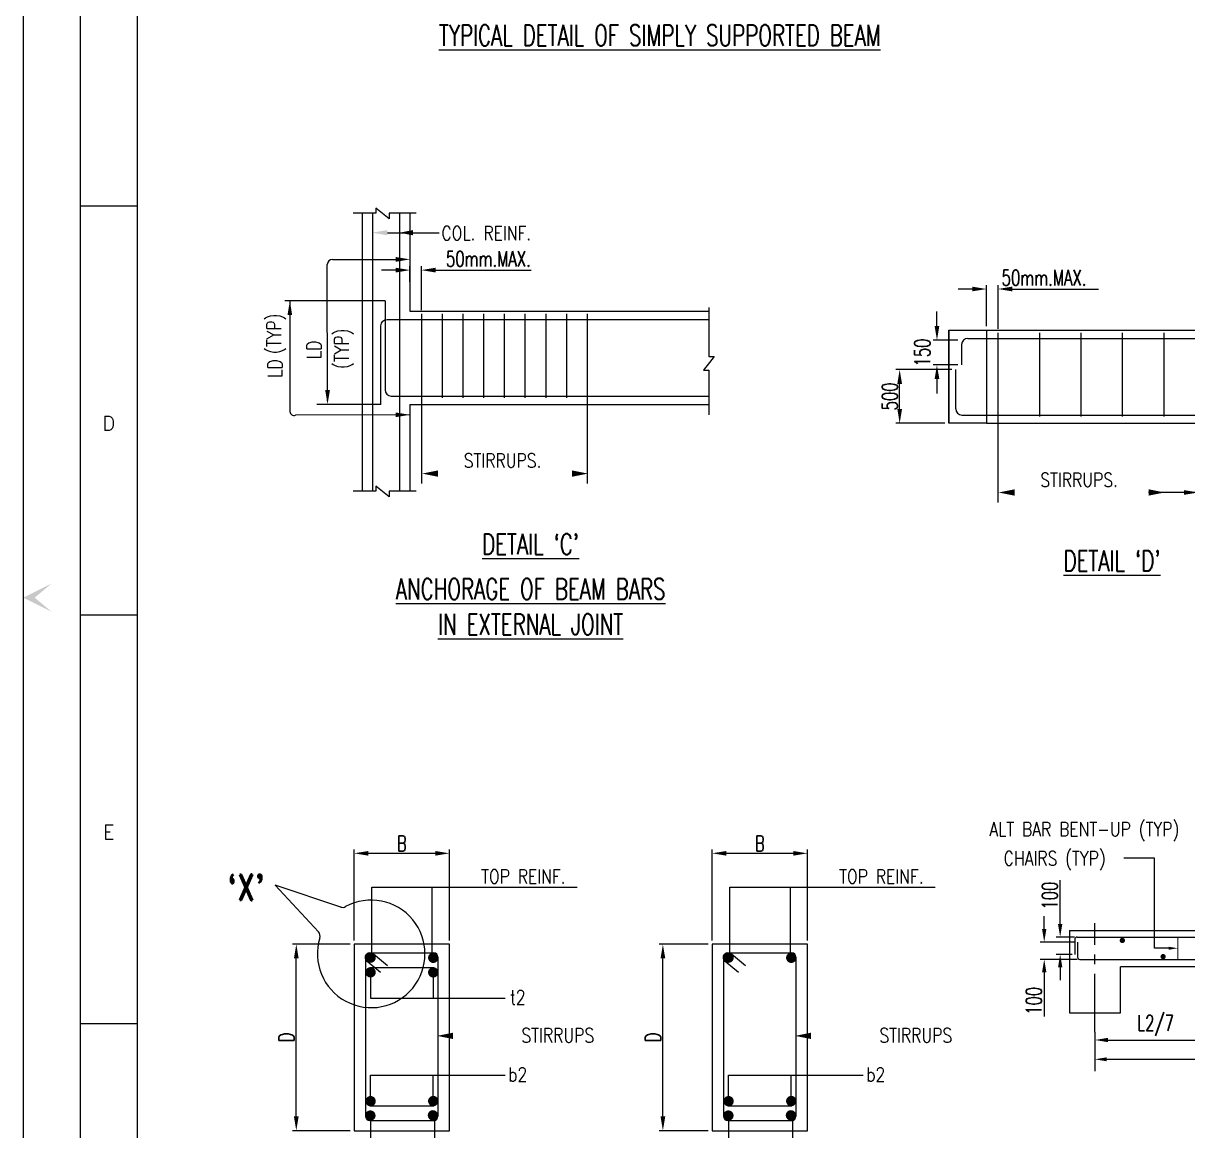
# Model space of a CAD drawing. Extents: x 489124 to 794428, y -356295 to -29813.
# Drawn here: x 615653 to 638138, y -72179 to -50800 of the extents above; entities that cross this region are included whole.
import ezdxf
from ezdxf.enums import TextEntityAlignment as Align

# ---------------------------------------------------------------- set-up
doc = ezdxf.new("R2010")
doc.units = 0
doc.header["$LTSCALE"] = 500
doc.header["$MEASUREMENT"] = 0
doc.linetypes.add('CENTER2', pattern=[1.125, 0.75, -0.125, 0.125, -0.125])
doc.layers.get('DEFPOINTS').update_dxf_attribs({"color": 4})
for name, color, linetype in [('08', 4, 'Continuous'), ('BEAM', 4, 'Continuous'), ('BRAKE LINE', 8, 'Continuous'), ('CENTERLINE', 8, 'CENTER2'), ('DIM', 5, 'Continuous'), ('DIM1', 5, 'Continuous'), ('dimention', 7, 'Continuous'), ('other', 5, 'Continuous'), ('PNA', 10, 'Continuous'), ('REINFORCEMENT', 6, 'Continuous'), ('ST', 6, 'Continuous'), ('STEEL', 6, 'Continuous'), ('STIRRUPS', 2, 'Continuous'), ('TXT', 4, 'Continuous'), ('TXT1', 2, 'Continuous')]:
    doc.layers.add(name, color=color, linetype=linetype)
doc.layers.add('HEADING-TXT', color=1, linetype='Continuous', lineweight=25)
doc.layers.add('LINE', color=253, linetype='Continuous', lineweight=18)
doc.styles.add('ROMAND', font='romand')
doc.styles.add('ROMANS', font='r.shx', dxfattribs={"width": 0.7, "bigfont": 'bigfont.shx'})
doc.styles.add('ROMENT', font='r.shx', dxfattribs={"bigfont": 'bigfont.shx'})
doc.dimstyles.new('Copy of INT2TIMES', dxfattribs={"dimtxt": 300, "dimasz": 275, "dimexe": 75, "dimexo": 75, "dimgap": 40, "dimtad": 1, "dimdec": 0, "dimlfac": 0.5, "dimrnd": 5, "dimzin": 0, "dimdsep": 46, "dimtxsty": 'ROMANS', "dimcen": -1, "dimclrd": 5, "dimclre": 5, "dimclrt": 4, "dimadec": 0, "dimazin": 0, "dimtfac": 1, "dimtdec": 0, "dimtix": 1, "dimtofl": 0, "dimtmove": 2, "dimatfit": 3, "dimfxl": 0, "dimtolj": 1, "dimtzin": 0, "dimarcsym": 0})
doc.dimstyles.new('Copy(2) of Standard', dxfattribs={"dimtxt": 300, "dimasz": 250, "dimexe": 75, "dimexo": 50, "dimgap": 50, "dimtad": 1, "dimdec": 0, "dimrnd": 5, "dimzin": 0, "dimdsep": 46, "dimtxsty": 'ROMANS', "dimcen": 0, "dimclrd": 5, "dimclre": 5, "dimclrt": 4, "dimadec": 0, "dimazin": 0, "dimtfac": 1, "dimtdec": 0, "dimtofl": 0, "dimtmove": 0, "dimatfit": 3, "dimfxl": 0, "dimtolj": 1, "dimtzin": 0, "dimarcsym": 0})

# ---------------------------------------------------------------- blocks, each defined once
blk = doc.blocks.new('*D469')
at = {"layer": 'DEFPOINTS', "color": 0, "ltscale": 2}
for p in [(623341, -55565), (623119, -55867), (623341, -56411)]:
    blk.add_point(p, dxfattribs=at)
at = {"layer": 'DIM', "color": 5, "lineweight": -2, "ltscale": 2}
for p, q in [((623119, -55792), (623119, -55490)), ((623341, -56336), (623341, -55490)), ((622844, -55565), (622569, -55565)), ((623616, -55565), (623891, -55565))]:
    blk.add_line(p, q, dxfattribs=at)
at = {"layer": 'DIM', "color": 5, "ltscale": 2}
for points in [[(622844, -55519), (622844, -55611), (623119, -55565)], [(623616, -55519), (623616, -55611), (623341, -55565)]]:
    blk.add_solid(points, dxfattribs=at)
at = {"layer": 'DIM', "color": 4, "ltscale": 2, "insert": (624634, -55347), "char_height": 300, "attachment_point": 5, "style": 'ROMANS'}
blk.add_mtext('\\A1;50mm.MAX.', dxfattribs=at)
blk = doc.blocks.new('*D488')
at = {"layer": 'DEFPOINTS', "color": 0, "ltscale": 2}
for p in [(634475, -55930), (634253, -56722), (634475, -56775)]:
    blk.add_point(p, dxfattribs=at)
at = {"layer": 'DIM', "color": 5, "lineweight": -2, "ltscale": 2}
for p, q in [((633978, -55930), (633703, -55930)), ((634253, -56647), (634253, -55855)), ((634475, -56700), (634475, -55855)), ((634750, -55930), (635025, -55930))]:
    blk.add_line(p, q, dxfattribs=at)
at = {"layer": 'DIM', "color": 5, "ltscale": 2}
for points in [[(633978, -55884), (633978, -55975), (634253, -55930)], [(634750, -55884), (634750, -55975), (634475, -55930)]]:
    blk.add_solid(points, dxfattribs=at)
at = {"layer": 'DIM', "color": 4, "ltscale": 2, "insert": (635364, -55712), "char_height": 300, "attachment_point": 5, "style": 'ROMANS'}
blk.add_mtext('\\A1;50mm.MAX.', dxfattribs=at)
blk = doc.blocks.new('*D536')
at = {"layer": 'DEFPOINTS', "color": 0, "ltscale": 2}
for p in [(633296, -56917), (633773, -56917), (633773, -57395)]:
    blk.add_point(p, dxfattribs=at)
at = {"layer": 'DIM', "color": 5, "lineweight": -2, "ltscale": 2}
for p, q in [((633296, -56642), (633296, -56367)), ((633698, -56917), (633221, -56917)), ((633698, -57395), (633221, -57395)), ((633296, -57670), (633296, -57945))]:
    blk.add_line(p, q, dxfattribs=at)
at = {"layer": 'DIM', "color": 5, "ltscale": 2}
for points in [[(633250, -56642), (633342, -56642), (633296, -56917)], [(633250, -57670), (633342, -57670), (633296, -57395)]]:
    blk.add_solid(points, dxfattribs=at)
at = {"layer": 'DIM', "color": 4, "ltscale": 2, "insert": (633014, -57156), "char_height": 300, "attachment_point": 5, "rotation": 90, "style": 'ROMANS'}
blk.add_mtext('\\A1;150', dxfattribs=at)
blk = doc.blocks.new('*D537')
at = {"layer": 'DEFPOINTS', "color": 0, "ltscale": 2}
for p in [(632576, -57486), (633659, -57486), (633523, -58522)]:
    blk.add_point(p, dxfattribs=at)
at = {"layer": 'DIM', "color": 5, "lineweight": -2, "ltscale": 2}
for p, q in [((633584, -57486), (632501, -57486)), ((632576, -58247), (632576, -57761)), ((633448, -58522), (632501, -58522))]:
    blk.add_line(p, q, dxfattribs=at)
at = {"layer": 'DIM', "color": 5, "ltscale": 2}
for points in [[(632531, -57761), (632622, -57761), (632576, -57486)], [(632531, -58247), (632622, -58247), (632576, -58522)]]:
    blk.add_solid(points, dxfattribs=at)
at = {"layer": 'DIM', "color": 4, "ltscale": 2, "insert": (632386, -58004), "char_height": 300, "attachment_point": 5, "rotation": 90, "style": 'ROMANS'}
blk.add_mtext('\\A1;500', dxfattribs=at)
blk = doc.blocks.new('*D495')
at = {"layer": 'DEFPOINTS', "color": 0, "ltscale": 2}
for p in [(623882, -66824), (622042, -68579), (623882, -68579)]:
    blk.add_point(p, dxfattribs=at)
at = {"layer": 'DIM', "color": 5, "lineweight": -2, "ltscale": 2}
for p, q in [((622042, -68504), (622042, -66749)), ((623882, -68504), (623882, -66749)), ((622317, -66824), (623607, -66824))]:
    blk.add_line(p, q, dxfattribs=at)
at = {"layer": 'DIM', "color": 5, "ltscale": 2}
for points in [[(622317, -66779), (622317, -66870), (622042, -66824)], [(623607, -66779), (623607, -66870), (623882, -66824)]]:
    blk.add_solid(points, dxfattribs=at)
at = {"layer": 'DIM', "color": 4, "ltscale": 2, "insert": (622962, -66634), "char_height": 300, "attachment_point": 5, "style": 'ROMANS'}
blk.add_mtext('\\A1;B', dxfattribs=at)
blk = doc.blocks.new('*D497')
at = {"layer": 'DEFPOINTS', "color": 0, "ltscale": 2}
for p in [(620925, -68579), (622042, -68579), (622042, -72179)]:
    blk.add_point(p, dxfattribs=at)
at = {"layer": 'DIM', "color": 5, "lineweight": -2, "ltscale": 2}
for p, q in [((621967, -68579), (620850, -68579)), ((620925, -71904), (620925, -68854)), ((621967, -72179), (620850, -72179))]:
    blk.add_line(p, q, dxfattribs=at)
at = {"layer": 'DIM', "color": 5, "ltscale": 2}
for points in [[(620879, -68854), (620971, -68854), (620925, -68579)], [(620879, -71904), (620971, -71904), (620925, -72179)]]:
    blk.add_solid(points, dxfattribs=at)
at = {"layer": 'DIM', "color": 4, "ltscale": 2, "insert": (620735, -70379), "char_height": 300, "attachment_point": 5, "rotation": 90, "style": 'ROMANS'}
blk.add_mtext('\\A1;D', dxfattribs=at)
blk = doc.blocks.new('*D505')
at = {"layer": 'DEFPOINTS', "color": 0}
for p in [(638689, -68872), (636347, -70272), (638689, -70428)]:
    blk.add_point(p, dxfattribs=at)
at = {"layer": 'DIM', "color": 5, "lineweight": -2}
for p, q in [((638689, -68922), (638689, -70503)), ((636347, -70322), (636347, -70503)), ((636597, -70428), (638439, -70428))]:
    blk.add_line(p, q, dxfattribs=at)
at = {"layer": 'DIM', "color": 5}
for points in [[(636597, -70386), (636597, -70470), (636347, -70428)], [(638439, -70386), (638439, -70470), (638689, -70428)]]:
    blk.add_solid(points, dxfattribs=at)
at = {"layer": 'DIM', "color": 4, "insert": (637518, -70150), "char_height": 300, "attachment_point": 5, "style": 'ROMANS'}
blk.add_mtext('\\A1;L2/7', dxfattribs=at)
blk = doc.blocks.new('*D538')
at = {"layer": 'DEFPOINTS', "color": 0}
for p in [(635675, -68441), (636003, -68441), (635957, -68776)]:
    blk.add_point(p, dxfattribs=at)
at = {"layer": 'DIM', "color": 5, "lineweight": -2}
for p, q in [((635675, -68191), (635675, -67341)), ((635953, -68441), (635600, -68441)), ((635907, -68776), (635600, -68776)), ((635675, -69026), (635675, -69276))]:
    blk.add_line(p, q, dxfattribs=at)
at = {"layer": 'DIM', "color": 5}
for points in [[(635634, -68191), (635717, -68191), (635675, -68441)], [(635634, -69026), (635717, -69026), (635675, -68776)]]:
    blk.add_solid(points, dxfattribs=at)
at = {"layer": 'DIM', "color": 4, "insert": (635475, -67641), "char_height": 300, "attachment_point": 5, "rotation": 90, "style": 'ROMANS'}
blk.add_mtext('\\A1;100', dxfattribs=at)
blk = doc.blocks.new('*D539')
at = {"layer": 'DEFPOINTS', "color": 0}
for p in [(636010, -68537), (635367, -68872), (636055, -68872)]:
    blk.add_point(p, dxfattribs=at)
at = {"layer": 'DIM', "color": 5, "lineweight": -2}
for p, q in [((635367, -68287), (635367, -68037)), ((635960, -68537), (635292, -68537)), ((636005, -68872), (635292, -68872)), ((635367, -69122), (635367, -69972))]:
    blk.add_line(p, q, dxfattribs=at)
at = {"layer": 'DIM', "color": 5}
for points in [[(635326, -68287), (635409, -68287), (635367, -68537)], [(635326, -69122), (635409, -69122), (635367, -68872)]]:
    blk.add_solid(points, dxfattribs=at)
at = {"layer": 'DIM', "color": 4, "insert": (635167, -69672), "char_height": 300, "attachment_point": 5, "rotation": 90, "style": 'ROMANS'}
blk.add_mtext('\\A1;100', dxfattribs=at)
blk = doc.blocks.new('*D528')
at = {"layer": 'DEFPOINTS', "color": 0, "ltscale": 2}
for p in [(630795, -66824), (628955, -68579), (630795, -68579)]:
    blk.add_point(p, dxfattribs=at)
at = {"layer": 'DIM', "color": 5, "lineweight": -2, "ltscale": 2}
for p, q in [((628955, -68504), (628955, -66749)), ((630795, -68504), (630795, -66749)), ((629230, -66824), (630520, -66824))]:
    blk.add_line(p, q, dxfattribs=at)
at = {"layer": 'DIM', "color": 5, "ltscale": 2}
for points in [[(629230, -66779), (629230, -66870), (628955, -66824)], [(630520, -66779), (630520, -66870), (630795, -66824)]]:
    blk.add_solid(points, dxfattribs=at)
at = {"layer": 'DIM', "color": 4, "ltscale": 2, "insert": (629875, -66634), "char_height": 300, "attachment_point": 5, "style": 'ROMANS'}
blk.add_mtext('\\A1;B', dxfattribs=at)
blk = doc.blocks.new('*D529')
at = {"layer": 'DEFPOINTS', "color": 0, "ltscale": 2}
for p in [(628004, -68579), (628955, -68579), (628955, -72179)]:
    blk.add_point(p, dxfattribs=at)
at = {"layer": 'DIM', "color": 5, "lineweight": -2, "ltscale": 2}
for p, q in [((628880, -68579), (627929, -68579)), ((628004, -71904), (628004, -68854)), ((628880, -72179), (627929, -72179))]:
    blk.add_line(p, q, dxfattribs=at)
at = {"layer": 'DIM', "color": 5, "ltscale": 2}
for points in [[(627958, -68854), (628050, -68854), (628004, -68579)], [(627958, -71904), (628050, -71904), (628004, -72179)]]:
    blk.add_solid(points, dxfattribs=at)
at = {"layer": 'DIM', "color": 4, "ltscale": 2, "insert": (627814, -70379), "char_height": 300, "attachment_point": 5, "rotation": 90, "style": 'ROMANS'}
blk.add_mtext('\\A1;D', dxfattribs=at)
blk = doc.blocks.new('FOLDER')
at = {"layer": 'PNA'}
for points in [[(-1250, 2500), (0, 0), (0, 1000)], [(1250, 2500), (0, 0), (0, 1000)]]:
    blk.add_solid(points, dxfattribs=at)
blk = doc.blocks.new('A1')
at = {"flags": 128}
blk.add_lwpolyline([(0, 0), (82779, 0), (82779, 58231), (0, 58231)], close=True, dxfattribs=at)
at = {"layer": 'PNA'}
for p, q in [((984, 36296), (1969, 36296)), ((984, 29233), (1969, 29233)), ((984, 22171), (1969, 22171))]:
    blk.add_line(p, q, dxfattribs=at)
at = {"layer": 'PNA', "color": 1}
for points in [[(984, 492), (82287, 492), (82287, 57739), (984, 57739)], [(1969, 984), (81794, 984), (81794, 57247), (1969, 57247)]]:
    blk.add_lwpolyline(points, close=True, dxfattribs=at)
at = {"layer": 'PNA', "xscale": 0.196857838483993, "yscale": 0.196857838483993, "zscale": 0.196857838483993, "rotation": 270}
blk.add_blockref('FOLDER', (0, 29529), dxfattribs=at)
at = {"layer": 'PNA', "style": 'ROMANS'}
for s, p in [('D', (1476, 32541)), ('E', (1476, 25479))]:
    blk.add_text(s, height=246, dxfattribs=at).set_placement(p, align=Align.MIDDLE)

msp = doc.modelspace()

# ---------------------------------------------------------------- linework, layer by layer
at = {"layer": '08'}
for p, q in [((635855.886, -68312.68), (641541.275, -68312.68)), ((635855.886, -68312.68), (635855.886, -69902.323)), ((636838.389, -69902.323), (636838.389, -69013.995)), ((641541.275, -69013.995), (636838.389, -69013.995)), ((635855.886, -69902.323), (636838.389, -69902.323))]:
    msp.add_line(p, q, dxfattribs=at)
at = {"layer": 'BEAM'}
for p, q in [((622199.372, -54467.981), (622199.372, -59832.433)), ((623119.372, -54467.981), (623119.372, -56357.634)), ((623119.372, -56357.634), (628888.618, -56357.634)), ((633522.837, -56722.134), (633522.837, -58522.134)), ((634252.837, -56722.134), (640022.083, -56722.134)), ((623119.372, -58157.634), (628888.618, -58157.634)), ((623119.372, -58157.634), (623119.372, -59832.433)), ((634252.837, -58522.134), (640022.083, -58522.134))]:
    msp.add_line(p, q, dxfattribs=at)
at = {"layer": 'BEAM', "elevation": 0}
msp.add_lwpolyline([(633522.837, -56722.134), (634252.837, -56722.134), (634252.837, -58522.134), (633522.837, -58522.134)], close=True, dxfattribs=at)
at = {"layer": 'BEAM'}
for points in [[(623881.768, -68578.761), (622041.768, -68578.761), (622041.768, -72178.761), (623881.768, -72178.761)], [(630794.768, -68578.761), (628954.768, -68578.761), (628954.768, -72178.761), (630794.768, -72178.761)]]:
    msp.add_lwpolyline(points, close=True, dxfattribs=at)
at = {"layer": 'BRAKE LINE', "ltscale": 2, "elevation": 0}
for points in [[(623241.433, -54467.981), (622721.328, -54467.981), (622721.328, -54574.34), (622459.24, -54369.803), (622459.24, -54467.981), (622023.411, -54467.981)], [(628888.618, -56285.97), (628888.618, -57232.309), (628994.977, -57232.309), (628790.44, -57494.397), (628888.618, -57494.397), (628888.618, -58356.461)], [(623241.433, -59832.433), (622721.328, -59832.433), (622721.328, -59938.792), (622459.24, -59734.256), (622459.24, -59832.433), (622023.411, -59832.433)]]:
    msp.add_lwpolyline(points, dxfattribs=at)
at = {"layer": 'CENTERLINE', "ltscale": 3}
msp.add_line((636347.142, -70275.727), (636347.142, -68171.003), dxfattribs=at)
at = {"layer": 'DEFPOINTS', "color": 0, "linetype": 'ByBlock'}
for p in [(623119.372, -56357.634), (634252.837, -56722.134), (622559.372, -58357.634)]:
    msp.add_point(p, dxfattribs=at)
at = {"layer": 'DIM', "ltscale": 2}
for p, q in [((621529.114, -58085.933), (621524.068, -55457.676)), ((621624.068, -55357.676), (622919.372, -55357.676)), ((623841.17, -55565.136), (625458.442, -55565.136)), ((634974.635, -55929.636), (636413.77, -55929.636)), ((622639.372, -56157.634), (620705.177, -56157.634)), ((622559.372, -58156.634), (621323.989, -58156.634)), ((623341.17, -58027.517), (623341.17, -59685.826)), ((626541.17, -58027.517), (626541.17, -59685.826)), ((634474.635, -58392.017), (634474.635, -60050.326)), ((622359.198, -69120.916), (622359.198, -69620.216)), ((623569.847, -69122.994), (623569.847, -69622.293)), ((622359.198, -69620.216), (624959.768, -69620.216)), ((622359.198, -71609.06), (622359.198, -71109.761)), ((622359.198, -71109.761), (624959.768, -71109.761)), ((623569.847, -71606.983), (623569.847, -71107.684)), ((629272.198, -71609.06), (629272.198, -71109.761)), ((629272.198, -71109.761), (631872.768, -71109.761)), ((630482.847, -71606.983), (630482.847, -71107.684)), ((622355.518, -71836.712), (622355.518, -73229.782)), ((629268.518, -71836.712), (629268.518, -73229.782))]:
    msp.add_line(p, q, dxfattribs=at)
at = {"layer": 'DIM', "color": 5}
for p, q in [((637496.494, -66917.163), (636903.391, -66917.163)), ((637769.995, -68656.679), (637496.494, -68656.679))]:
    msp.add_line(p, q, dxfattribs=at)
at = {"layer": 'DIM'}
for p, q in [((637496.494, -68656.679), (637496.494, -66917.163)), ((620519.084, -67440.984), (621353.609, -68341.126)), ((621782.006, -67861.423), (620519.084, -67440.984)), ((622381.805, -67477.785), (626350.982, -67477.785)), ((629294.805, -67477.785), (633263.982, -67477.785)), ((636573.069, -70800.643), (645757.226, -70800.643))]:
    msp.add_line(p, q, dxfattribs=at)
at = {"layer": 'DIM', "ltscale": 2, "elevation": 0}
for points in [[(622686.166, -54842.578), (623081.155, -54842.578)], [(623175.755, -54842.578), (623686.612, -54842.578)]]:
    msp.add_lwpolyline(points, dxfattribs=at)
at = {"layer": 'DIM', "ltscale": 2, "elevation": 0, "flags": 128}
for points in [[(626250.153, -59493.351, 122.425, 0, 0), (626556.013, -59493.351, 0, 0, 0), (626179.847, -59493.351, 0, 0, 0), (623354.288, -59493.351, 0, 122.425, 0), (623660.148, -59493.351, 0, 0, 0)], [(637383.618, -59857.851, 122.425, 0, 0), (637689.478, -59857.851, 0, 0, 0), (637313.312, -59857.851, 0, 0, 0), (634487.753, -59857.851, 0, 122.425, 0), (634793.613, -59857.851, 0, 0, 0)]]:
    msp.add_lwpolyline(points, format="xyseb", dxfattribs=at)
at = {"layer": 'DIM', "ltscale": 2, "flags": 128}
for points in [[(625209.14, -70347.852, 0, 0, 0), (623644.118, -70347.852, 0, 122.425, 0), (623949.979, -70347.852, 0, 0, 0)], [(632122.14, -70347.852, 0, 0, 0), (630557.118, -70347.852, 0, 122.425, 0), (630862.979, -70347.852, 0, 0, 0)]]:
    msp.add_lwpolyline(points, format="xyseb", dxfattribs=at)
at = {"layer": 'DIM', "ltscale": 2}
for centre, radius, start, end in [((621624.068, -55457.676), 100, 90, 180), ((620886.218, -58280.003), 89.64, 191.2281897, 284.0600867)]:
    msp.add_arc(centre, radius, start, end, dxfattribs=at)
at = {"layer": 'DIM'}
for centre, radius, start, end in [((622371.762, -68765.758), 1038.125, 162.769959, 118.4573681), ((621819.91, -67747.567), 120, 251.5869007, 298.4573681), ((621265.61, -68422.711), 120, 342.769959, 42.8337243)]:
    msp.add_arc(centre, radius, start, end, dxfattribs=at)
at = {"layer": 'DIM', "ltscale": 2}
for points in [[(622686.166, -54892.578), (622386.166, -54842.578), (622686.166, -54792.578)], [(623175.755, -54892.578), (622919.372, -54842.578), (623175.755, -54792.578)], [(622844.372, -55311.843), (623119.372, -55357.676), (622844.372, -55403.51)], [(621574.948, -57881.634), (621529.114, -58156.634), (621483.281, -57881.634)]]:
    msp.add_solid(points, dxfattribs=at)
at = {"layer": 'DIM1'}
for p, q in [((622381.805, -68748.328), (622381.805, -67477.785)), ((623551.956, -68748.328), (623551.956, -67477.785)), ((629294.805, -68748.328), (629294.805, -67477.785)), ((630464.956, -68748.328), (630464.956, -67477.785)), ((623595.878, -71836.712), (623595.878, -73229.782)), ((630508.878, -71836.712), (630508.878, -73229.782))]:
    msp.add_line(p, q, dxfattribs=at)
at = {"layer": 'dimention', "color": 5, "linetype": 'ByBlock'}
msp.add_line((636347.142, -70275.727), (636347.142, -71026.559), dxfattribs=at)
msp.add_solid([(636573.069, -70762.981), (636573.069, -70838.291), (636347.142, -70800.643)], dxfattribs=at)
at = {"layer": 'LINE'}
msp.add_line((637950.254, -68440.98), (637950.254, -68872.389), dxfattribs=at)
at = {"layer": 'other'}
msp.add_solid([(637769.995, -68626.647), (637769.995, -68686.725), (637950.254, -68656.679)], dxfattribs=at)
at = {"layer": 'REINFORCEMENT', "linetype": 'Continuous'}
for p, q in [((622399.372, -54467.981), (622399.372, -59832.433)), ((622919.372, -54467.981), (622919.372, -59832.433)), ((633892.837, -56882.134), (640022.083, -56882.134)), ((633772.837, -57002.134), (633772.837, -57395.186)), ((633658.837, -58242.134), (633658.837, -57485.703)), ((633778.837, -58362.134), (640022.083, -58362.134))]:
    msp.add_line(p, q, dxfattribs=at)
at = {"layer": 'REINFORCEMENT', "linetype": 'Continuous', "elevation": 0}
for points in [[(622639.372, -56157.634), (622639.372, -57877.634, 0.414213562), (622759.372, -57997.634), (628888.618, -57997.634)], [(622559.372, -58156.634), (622559.372, -56637.634, -0.414213562), (622679.372, -56517.634), (628888.618, -56517.634)]]:
    msp.add_lwpolyline(points, format="xyb", dxfattribs=at)
at = {"layer": 'REINFORCEMENT', "linetype": 'Continuous', "const_width": 100}
for points in [[(622309.198, -68838.483, 1), (622409.198, -68838.483, 1)], [(623519.847, -68840.56, 1), (623619.847, -68840.56, 1)], [(629222.198, -68838.483, 1), (629322.198, -68838.483, 1)], [(630432.847, -68840.56, 1), (630532.847, -68840.56, 1)], [(622309.198, -69120.916, 1), (622409.198, -69120.916, 1)], [(623519.847, -69122.994, 1), (623619.847, -69122.994, 1)], [(622309.198, -71609.06, -1), (622409.198, -71609.06, -1)], [(623519.847, -71606.983, -1), (623619.847, -71606.983, -1)], [(629222.198, -71609.06, -1), (629322.198, -71609.06, -1)], [(630432.847, -71606.983, -1), (630532.847, -71606.983, -1)], [(622305.518, -71886.712, 1), (622405.518, -71886.712, 1)], [(623513.866, -71882.436, 1), (623613.866, -71882.436, 1)], [(629218.518, -71886.712, 1), (629318.518, -71886.712, 1)], [(630426.866, -71882.436, 1), (630526.866, -71882.436, 1)]]:
    msp.add_lwpolyline(points, format="xyb", close=True, dxfattribs=at)
at = {"layer": 'REINFORCEMENT', "linetype": 'Continuous'}
for centre, start, end in [((633892.837, -57002.134), 90, 180), ((633778.837, -58242.134), 180, 270)]:
    msp.add_arc(centre, 120, start, end, dxfattribs=at)
at = {"layer": 'ST'}
for p, q in [((635957.494, -68486.045), (635957.494, -68775.871)), ((636002.559, -68440.98), (638343.621, -68440.98)), ((636009.782, -68537.494), (636009.782, -68827.319)), ((636054.846, -68872.389), (641541.275, -68872.389))]:
    msp.add_line(p, q, dxfattribs=at)
at = {"layer": 'ST', "const_width": 50.698}
for points in [[(636850.318, -68504.625, 1), (636901.009, -68504.625, 1)], [(637637.806, -68818.022, 1), (637688.497, -68818.022, 1)]]:
    msp.add_lwpolyline(points, format="xyb", close=True, dxfattribs=at)
at = {"layer": 'ST'}
for centre, start, end in [((636002.559, -68486.045), 90, 180), ((636054.846, -68827.319), 180, 270)]:
    msp.add_arc(centre, 45.065, start, end, dxfattribs=at)
at = {"layer": 'STEEL'}
for p, q in [((622344.076, -68748.328), (623579.46, -68748.328)), ((629257.076, -68748.328), (630492.46, -68748.328)), ((622264.076, -68828.328), (622264.076, -71901.649)), ((623659.46, -68828.328), (623659.46, -71901.649)), ((629177.076, -68828.328), (629177.076, -71901.649)), ((630572.46, -68828.328), (630572.46, -71901.649)), ((622344.076, -69030.761), (623579.46, -69030.761)), ((622344.076, -71699.216), (623579.46, -71699.216)), ((629257.076, -71699.216), (630492.46, -71699.216)), ((622344.076, -71981.649), (623579.46, -71981.649)), ((629257.076, -71981.649), (630492.46, -71981.649))]:
    msp.add_line(p, q, dxfattribs=at)
for points in [[(622550.564, -69126.446), (622292.237, -68912.163, -1), (622413.684, -68765.755), (622683.525, -68989.59)], [(629463.564, -69126.446), (629205.237, -68912.163, -1), (629326.684, -68765.755), (629596.525, -68989.59)]]:
    msp.add_lwpolyline(points, format="xyb", dxfattribs=at)
for centre, start, end in [((622344.076, -68828.328), 90, 180), ((623579.46, -68828.328), 0, 90), ((629257.076, -68828.328), 90, 180), ((630492.46, -68828.328), 0, 90), ((622344.076, -71901.649), 180, 270), ((623579.46, -71901.649), 270, 0), ((629257.076, -71901.649), 180, 270), ((630492.46, -71901.649), 270, 0)]:
    msp.add_arc(centre, 80, start, end, dxfattribs=at)
at = {"layer": 'STIRRUPS'}
for p, q in [((623341.17, -56410.856), (623341.17, -58027.517)), ((623741.17, -56410.856), (623741.17, -58027.517)), ((624141.17, -56410.856), (624141.17, -58027.517)), ((624541.17, -56410.856), (624541.17, -58027.517)), ((624941.17, -56410.856), (624941.17, -58027.517)), ((625341.17, -56410.856), (625341.17, -58027.517)), ((625741.17, -56410.856), (625741.17, -58027.517)), ((626141.17, -56410.856), (626141.17, -58027.517)), ((626541.17, -56410.856), (626541.17, -58027.517)), ((634474.635, -56775.356), (634474.635, -58392.017)), ((635274.635, -56775.356), (635274.635, -58392.017)), ((636074.635, -56775.356), (636074.635, -58392.017)), ((636874.635, -56775.356), (636874.635, -58392.017)), ((637674.635, -56775.356), (637674.635, -58392.017))]:
    msp.add_line(p, q, dxfattribs=at)

# ---------------------------------------------------------------- block references
at = {"xscale": 1.117505755195042, "yscale": 1.117505755195042, "zscale": 1.117505755195042}
msp.add_blockref('A1', (615653.425, -94887), dxfattribs=at)

# ---------------------------------------------------------------- texts
at = {"layer": 'HEADING-TXT', "color": 6, "style": 'ROMANS', "width": 0.7}
msp.add_text('%%UTYPICAL DETAIL OF SIMPLY SUPPORTED BEAM', height=400, dxfattribs=at).set_placement((623676.845, -51232.621))
for s, p in [("%%UDETAIL `C'", (625449.095, -60854.726)), ("%%UDETAIL `D'", (636675.561, -61176.517)), ('%%UANCHORAGE OF BEAM BARS', (625449.095, -61721.239)), ('%%UIN EXTERNAL JOINT', (625449.095, -62402.952))]:
    msp.add_text(s, height=400, dxfattribs=at).set_placement(p, align=Align.MIDDLE)
at = {"layer": 'TXT', "style": 'ROMENT', "width": 0.8}
for s, p in [('COL. REINF.', (623727.239, -54989.955)), ('STIRRUPS', (625271.687, -70474.256)), ('STIRRUPS', (632184.687, -70474.256))]:
    msp.add_text(s, height=275, dxfattribs=at).set_placement(p)
for s, p in [('(TYP)', (620633.489, -57184.182)), ('(TYP)', (621938.342, -57472.412)), ('LD', (621403.476, -57280.814)), ('LD', (620650.619, -57641.051))]:
    msp.add_text(s, height=275, rotation=90, dxfattribs=at).set_placement(p)
for s, p in [('STIRRUPS. ', (624983.183, -59240.788)), ('STIRRUPS. ', (636116.648, -59613.133)), ('ALT BAR BENT-UP (TYP)', (636140.203, -66378.06))]:
    msp.add_text(s, height=275, dxfattribs=at).set_placement(p, align=Align.MIDDLE)
msp.add_text('CHAIRS (TYP)', height=275, dxfattribs=at).set_placement((634583.484, -66920.934), align=Align.MIDDLE_LEFT)
at = {"layer": 'TXT', "linetype": 'ByBlock', "style": 'ROMANS', "width": 0.8}
for s, p in [('TOP REINF.', (625310.078, -67271.842)), ('TOP REINF.', (632223.078, -67271.842)), ('t2', (625200.5, -69604.433)), ('b2', (625200.5, -71093.979)), ('b2', (632113.5, -71093.979))]:
    msp.add_text(s, height=275, dxfattribs=at).set_placement(p, align=Align.MIDDLE)
at = {"layer": 'TXT1', "style": 'ROMAND', "width": 0.8}
msp.add_text("`X'", height=500, dxfattribs=at).set_placement((619953.843, -67730.731), align=Align.CENTER)

# ---------------------------------------------------------------- dimensions: what is measured, and where the dimension line sits
at = {"layer": 'DIM', "ltscale": 2}
for base, p1, p2, picture, middle in [((623341.17, -55565.136), (623119.372, -55867.025), (623341.17, -56410.856), '*D469', (624633.986, -55347.136)), ((634474.635, -55929.636), (634252.837, -56722.134), (634474.635, -56775.356), '*D488', (635363.77, -55711.636))]:
    dim = msp.add_linear_dim(base=base, p1=p1, p2=p2, text='50mm.MAX.', dimstyle='Copy of INT2TIMES', dxfattribs=at)
    dim.commit()
    dim.dimension.update_dxf_attribs({"geometry": picture, "text_midpoint": middle, "dimtype": 160})
dim = msp.add_linear_dim(base=(633295.953, -56917.281), p1=(633772.837, -57395.186), p2=(633772.837, -56917.281), angle=90, text='150', dimstyle='Copy of INT2TIMES', dxfattribs=at)
dim.commit()
dim.dimension.update_dxf_attribs({"geometry": '*D536', "text_midpoint": (633013.953, -57156.234), "dimtype": 160})
for base, p1, p2, text, picture, middle in [((632576.415, -57485.703), (633522.837, -58522.134), (633658.837, -57485.703), '500', '*D537', (632386.415, -58003.918)), ((620924.681, -68578.761), (622041.768, -72178.761), (622041.768, -68578.761), 'D', '*D497', (620734.681, -70378.761)), ((628003.681, -68578.761), (628954.768, -72178.761), (628954.768, -68578.761), 'D', '*D529', (627813.681, -70378.761))]:
    dim = msp.add_linear_dim(base=base, p1=p1, p2=p2, angle=90, text=text, dimstyle='Copy of INT2TIMES', dxfattribs=at)
    dim.commit()
    dim.dimension.update_dxf_attribs({"geometry": picture, "text_midpoint": middle})
for base, p1, p2, picture, middle in [((623881.768, -66824.359), (622041.768, -68578.761), (623881.768, -68578.761), '*D495', (622961.768, -66634.359)), ((630794.768, -66824.359), (628954.768, -68578.761), (630794.768, -68578.761), '*D528', (629874.768, -66634.359))]:
    dim = msp.add_linear_dim(base=base, p1=p1, p2=p2, text='B', dimstyle='Copy of INT2TIMES', dxfattribs=at)
    dim.commit()
    dim.dimension.update_dxf_attribs({"geometry": picture, "text_midpoint": middle})
at = {"layer": 'DIM'}
for base, p1, p2, picture, middle in [((635675.178, -68440.98), (635957.494, -68775.871), (636002.559, -68440.98), '*D538', (635475.178, -67640.98)), ((635367.296, -68872.384), (636009.782, -68537.494), (636054.846, -68872.384), '*D539', (635167.296, -69672.384))]:
    dim = msp.add_linear_dim(base=base, p1=p1, p2=p2, angle=90, text='100', dimstyle='Copy(2) of Standard', dxfattribs=at)
    dim.commit()
    dim.dimension.update_dxf_attribs({"geometry": picture, "text_midpoint": middle})
dim = msp.add_linear_dim(base=(638688.72, -70428.087), p1=(636347.142, -70272.01), p2=(638688.72, -68872.389), text='L2/7', dimstyle='Copy(2) of Standard', override={"dimfxl": 60}, dxfattribs=at)
dim.commit()
dim.dimension.update_dxf_attribs({"geometry": '*D505', "text_midpoint": (637517.931, -70149.515)})

# ---------------------------------------------------------------- leaders
at = {"layer": 'DIM', "ltscale": 2}
for points in [[(620800.708, -56156.958), (620798.294, -58297.458)], [(623119.372, -58357.525), (620907.995, -58366.957)]]:
    msp.add_leader(points, dimstyle='Copy of INT2TIMES', dxfattribs=at)
msp.add_leader([(638343.326, -59857.851), (637383.618, -59857.851)], dimstyle='Copy of INT2TIMES', override={"dimgap": 40, "dimtad": 0}, dxfattribs=at)

doc.saveas('drawing.dxf')
